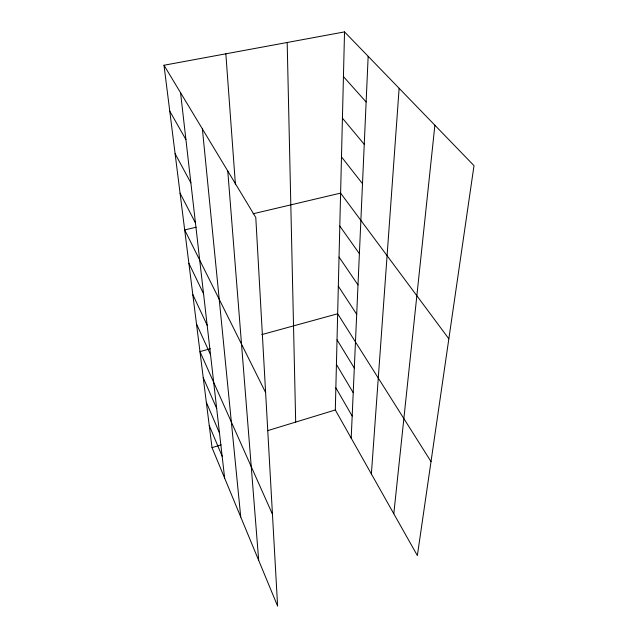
<?xml version="1.0" encoding="UTF-8"?>
<svg xmlns="http://www.w3.org/2000/svg" width="638" height="638" viewBox="0 0 638 638"><rect width="100%" height="100%" fill="white"/><g stroke="black" fill="none" stroke-linecap="round" stroke-linejoin="round"><path stroke-width="0.96" d="M344.528 31.9L474.002 165.649L417.364 555.578L335.317 409.979L344.528 31.9L163.998 65.243L212.023 447.629L277.61 606.1L255.79 217.494L163.998 65.243M351.195 438.154L368.158 56.311M371.372 473.954L399.133 88.307M393.798 513.765L434.877 125.231M212.023 447.629L221.163 444.838M267.529 430.682L335.317 409.979M210.325 348.747L199.965 351.594L272.45 514.236M261.811 334.599L337.661 313.768L431.017 461.585M196.161 227.224L184.685 229.935L265.615 392.529M253.095 213.778L340.596 193.107L448.849 338.81M343.435 76.592L366.124 101.984M342.423 118.15L364.242 144.332M341.482 156.892L362.496 183.696M339.799 226.059L359.385 253.693M339.041 257.042L357.998 284.931M338.331 286.223L356.698 314.303M337.024 339.799L354.305 368.046M336.425 364.442L353.213 392.705M335.859 387.8L352.176 416.04M169.764 111.148L185.921 139.594M175.099 153.67L190.866 182.859M180.06 193.162L195.451 222.925M188.872 263.295L203.562 293.775M192.804 294.565L207.159 325.236M196.488 323.945L210.532 354.72M203.235 377.656L216.681 408.464M206.329 402.275L219.488 433.027M209.256 425.562L222.144 456.21M180.554 92.709L224.648 478.133M202.39 128.924L240.741 517.019M227.774 171.032L258.685 560.387M225.844 53.823L235.438 184.741M287.18 42.491L295.681 422.085"/></g></svg>
